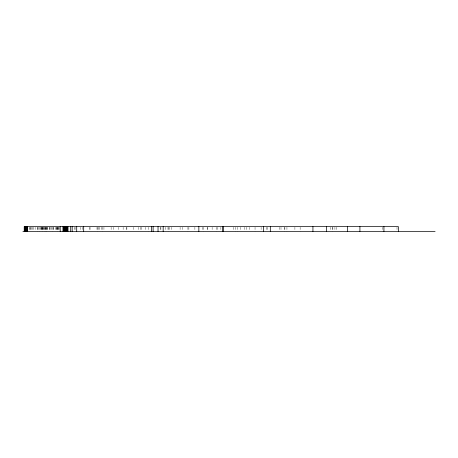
<?xml version="1.0" encoding="UTF-8"?>
<svg xmlns="http://www.w3.org/2000/svg" width="458" height="458" viewBox="0 0 458 458"><rect width="100%" height="100%" fill="white"/><g stroke="black" fill="none" stroke-linecap="round" stroke-linejoin="round"><path stroke-width="0.34" stroke-dasharray="2.29 1.72" d="M397.006 227.277L397.006 230.723M382.35 227.277L382.35 231.41M336.63 227.277L336.63 230.723M334.924 227.277L334.924 230.723M332.869 227.277L332.869 230.723M332.394 227.277L332.394 231.41M330.344 227.277L330.344 230.723M300.133 227.277L300.133 231.41M294.906 227.277L294.906 230.723M286.943 227.277L286.943 231.41M284.876 227.277L284.876 230.723M284.372 227.277L284.372 231.41M280.994 227.277L280.994 230.723M279.185 227.277L279.185 230.723M267.707 227.277L267.707 230.723M266.333 227.277L266.333 230.723M261.117 227.277L261.117 230.723M255.043 227.277L255.043 231.41M249.828 227.277L249.828 230.723M246.461 227.277L246.461 230.723M244.314 227.277L244.314 230.723M240.204 227.277L240.204 230.723M237.502 227.277L237.502 231.41M235.177 227.277L235.177 231.41M233.5 227.277L233.5 230.723M220.865 227.277L220.865 230.723M217.842 227.277L217.842 230.723M216.216 227.277L216.216 231.41M212.128 227.277L212.128 230.723M207.817 227.277L207.817 230.723M207.308 227.277L207.308 230.723M203.667 227.277L203.667 231.41M202.562 227.277L202.562 230.723M194.885 227.277L194.885 230.723M188.885 227.277L188.885 230.723M187.929 227.277L187.929 231.41M182.736 227.277L182.736 230.723M180.103 227.277L180.103 230.723M171.601 227.277L171.601 230.723M169.368 227.277L169.368 230.723M168.115 227.277L168.115 231.41M168.029 227.277L168.029 230.723M165.453 227.277L165.453 230.723M160.907 227.277L160.907 230.723M160.237 227.277L160.237 230.723M148.272 227.277L148.272 231.41M145.581 227.277L145.581 230.723M141.528 227.277L141.528 230.723M140.617 227.277L140.617 230.723M138.471 227.277L138.471 230.723M133.267 227.277L133.267 230.723M126.883 227.277L126.883 230.723M126.494 227.277L126.494 230.723M123.133 227.277L123.133 230.723M118.645 227.277L118.645 230.723M113.447 227.277L113.447 230.723M111.128 227.277L111.128 230.723M103.949 227.277L103.949 230.723M102.626 227.277L102.626 231.41M101.596 227.277L101.596 230.723M99.81 227.277L99.81 230.723M98.814 227.277L98.814 230.723M97.388 227.277L97.388 231.41M96.999 227.277L96.999 230.723M90.06 227.277L90.06 230.723M89.196 227.277L89.196 230.723M82.635 227.277L82.635 230.723M80.385 227.277L80.385 231.41M75.101 227.277L75.101 230.723M74.814 227.277L74.814 230.723M59.3 227.277L59.3 230.723M58.647 227.277L58.647 230.723M58.303 227.277L58.303 230.723M57.376 227.277L57.376 231.41M57.17 227.277L57.17 230.723M57.107 227.277L57.107 230.723M56.592 227.277L56.592 230.723M56.162 227.277L56.162 230.723M55.555 227.277L55.555 230.723M53.798 227.277L53.798 230.723M53.523 227.277L53.523 230.723M52.733 227.277L52.733 231.41M51.519 227.277L51.519 230.723M50.878 227.277L50.878 230.723M49.498 227.277L49.498 230.723M49.246 227.277L49.218 230.723M47.672 227.277L47.672 230.723M47.495 227.277L47.575 230.723M46.71 227.277L46.71 231.41M46.115 227.277L46.115 231.41M46.018 227.277L46.018 230.723M45.829 227.277L45.829 231.41M45.462 227.277L45.462 230.723M44.89 227.277L44.89 231.41M44.672 227.277L44.621 230.723M43.607 227.277L43.607 230.723M43.189 227.277L43.207 230.723M42.777 227.277L42.777 230.723M42.48 227.277L42.48 231.41M42.313 227.277L42.313 230.723M41.638 227.277L41.638 230.723M41.501 227.277L41.501 230.723M41.054 227.277L41.054 230.723M40.768 227.277L40.768 230.723M39.165 227.277L39.165 231.41M38.443 227.277L38.443 230.723M37.756 227.277L37.756 230.723M37.396 227.277L37.396 231.41M35.123 227.277L35.123 230.723M33.176 227.277L33.176 230.723M32.495 227.277L32.495 230.723M31.27 227.277L31.27 230.723M30.314 227.277L30.314 230.723M30.051 227.277L30.051 230.723M29.386 227.277L29.386 230.723"/><path stroke-width="0.69" d="M22.9 231.41L435.1 231.41M398.34 231.41L398.34 226.59L24.222 226.59L24.222 231.41M383.93 226.59L383.93 231.41M359.925 226.59L359.925 231.41M347.479 226.59L347.479 231.41M326.543 226.59L326.543 231.41M312.934 226.59L312.934 231.41M270.312 226.59L270.312 231.41M263.482 226.59L263.482 231.41M223.407 226.59L223.407 231.41M222.439 226.59L222.439 231.41M198.852 226.59L198.852 231.41M163.162 226.59L163.162 231.41M158.033 226.59L158.033 231.41M153.104 226.59L153.104 231.41M151.489 226.59L151.489 231.41M83.688 226.59L83.688 231.41M76.709 226.59L76.709 231.41M72.169 226.59L72.169 231.41M70.709 226.59L70.709 231.41M67.887 226.59L67.887 231.41M67.773 226.59L67.721 231.41L67.664 226.59M67.544 226.59L67.607 231.41M67.481 226.59L67.481 231.41M67.412 226.59L67.343 231.41M67.274 226.59L67.274 231.41M67.2 226.59L67.2 231.41M67.126 226.59L67.051 231.41M66.977 226.59L66.977 231.41M66.897 226.59L66.897 231.41M66.811 226.59L66.811 231.41M66.731 226.59L66.731 231.41M66.645 226.59L66.645 231.41M66.559 226.59L66.473 231.41M66.381 226.59L66.381 231.41M66.29 226.59L66.29 231.41M66.204 226.59L66.204 231.41M66.112 226.59L66.112 231.41M66.026 226.59L66.026 231.41M65.929 226.59L65.929 231.41M65.838 226.59L65.838 231.41M65.746 226.59L65.746 231.41M65.654 226.59L65.654 231.41M65.563 226.59L65.563 231.41M65.471 226.59L65.471 231.41M65.38 226.59L65.38 231.41M65.288 226.59L65.288 231.41M65.202 226.59L65.202 231.41M65.11 226.59L65.11 231.41M65.019 226.59L65.019 231.41M64.933 226.59L64.933 231.41M64.847 226.59L64.767 231.41M64.675 226.59L64.675 231.41M64.595 226.59L64.595 231.41M64.515 226.59L64.515 231.41M64.435 226.59L64.435 231.41M64.28 226.59L64.355 231.41M64.2 226.59L64.2 231.41M64.131 226.59L64.131 231.41M64.057 226.59L64.057 231.41M63.988 226.59L63.92 231.41M63.857 226.59L63.857 231.41M63.794 226.59L63.731 231.41M63.673 226.59L63.616 231.41M63.57 226.59L63.519 231.41M63.467 226.59L63.433 231.41M63.387 226.59L63.353 231.41L63.313 226.59M63.17 226.59L63.215 231.41M63.124 226.59L63.112 231.41M60.187 226.59L60.187 231.41M27.635 226.59L27.635 231.41M27.554 226.59L27.554 231.41M27.446 226.59L27.446 231.41M27.125 226.59L27.125 231.41M26.186 226.59L26.186 231.41M25.877 226.59L25.877 231.41M25.098 226.59L25.098 231.41M24.801 226.59L24.801 231.41M24.669 226.59L24.669 231.41"/></g></svg>
